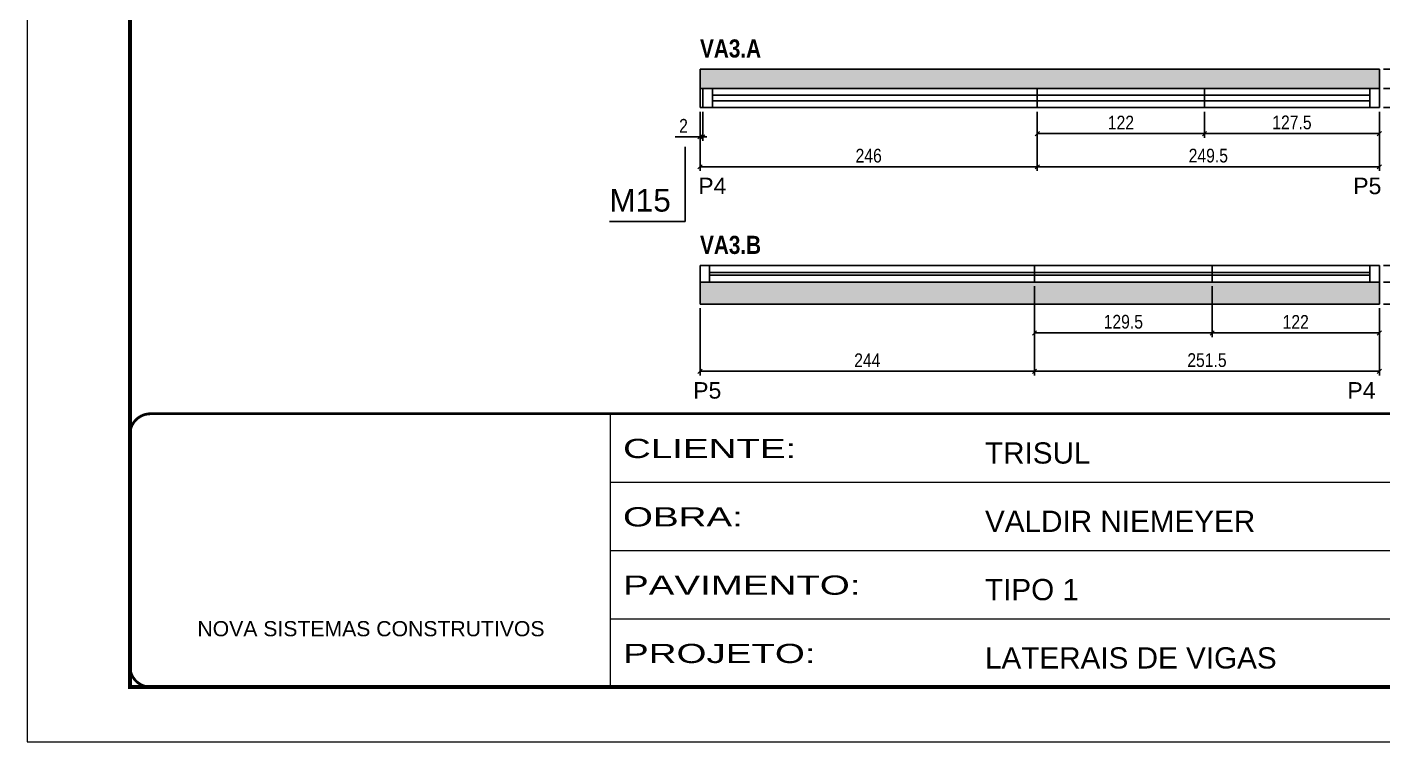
# Model space of a CAD drawing. Extents: x 3330 to 22105, y 1197 to 30204.
# Drawn here: x 4915 to 5904, y 18426 to 18947 of the extents above; entities that cross this region are included whole.
import ezdxf

# ---------------------------------------------------------------- set-up
doc = ezdxf.new("R2010")
doc.units = 0
doc.linetypes.add('CONTINUO', pattern=[0])
doc.linetypes.add('DASHED', pattern=[0.75, 0.5, -0.25])
for name, color, linetype in [('5', 5, 'Continuous'), ('COTA', 241, 'Continuous'), ('NOMENCLATURA', 7, 'Continuous'), ('Painéis', 200, 'Continuous'), ('SARR_2.2x7', 40, 'Continuous'), ('SARR_EDITAR', 141, 'Continuous')]:
    doc.layers.add(name, color=color, linetype=linetype)
doc.layers.add('Folhas', color=255, linetype='Continuous', lineweight=9)
doc.layers.add('SARRAFO DE PRESSAO', color=251, linetype='DASHED', lineweight=9)
doc.styles.add('ARIAL', font='arial.ttf')
doc.styles.add('COTA TECNICA', font='techl___.ttf', dxfattribs={"height": 10})
doc.styles.get("Standard").update_dxf_attribs({"font": 'arial.ttf'})
doc.styles.add('TECNICA', font='techb___.ttf', dxfattribs={"height": 10})
doc.styles.add('Tecnologia', font='')
doc.styles.get('Tecnologia').set_extended_font_data('Forgotten Futurist')
doc.dimstyles.new('PAINEL', dxfattribs={"dimtxt": 10, "dimasz": 3, "dimexe": 3, "dimexo": 3, "dimgap": 3, "dimtad": 1, "dimdec": 1, "dimzin": 12, "dimdsep": 46, "dimtxsty": 'COTA TECNICA', "dimblk1": 'OBLIQUE', "dimblk2": 'OBLIQUE', "dimsah": 1, "dimcen": 0.9, "dimclrd": 4, "dimclre": 4, "dimclrt": 240, "dimadec": 1, "dimazin": 3, "dimtfac": 1, "dimtdec": 1, "dimtmove": 0, "dimatfit": 3, "dimfxl": 1, "dimtolj": 1, "dimtzin": 12, "dimarcsym": 0})

# ---------------------------------------------------------------- blocks, each defined once
blk = doc.blocks.new('9999999999')
at = {"color": 30, "linetype": 'CONTINUO'}
for p, q in [((98564.56, 34230.21), (98564.56, 34429.45)), ((98564.56, 34379.64), (99583.98, 34379.64)), ((98564.56, 34329.83), (99487.98, 34329.83)), ((98564.56, 34280.02), (99487.98, 34280.02))]:
    blk.add_line(p, q, dxfattribs=at)
at = {"color": 30, "linetype": 'CONTINUO', "const_width": 2}
blk.add_lwpolyline([(99583.98, 34230.21), (99583.98, 34414.45, 0.414214), (99568.98, 34429.45), (98228.98, 34429.45, 0.414214), (98213.98, 34414.45), (98213.98, 34245.21, 0.414214), (98228.98, 34230.21), (99583.98, 34230.21)], format="xyb", dxfattribs=at)
at = {"layer": 'Folhas'}
blk.add_lwpolyline([(98138.98, 34190.21), (99623.98, 34190.21), (99623.98, 35240.21), (98138.98, 35240.21)], close=True, dxfattribs=at)
at = {"layer": 'Folhas', "color": 30, "const_width": 3}
blk.add_lwpolyline([(98213.98, 34230.21), (99583.98, 34230.21), (99583.98, 35200.21), (98213.98, 35200.21)], close=True, dxfattribs=at)
at = {"color": 7, "linetype": 'Continuous', "ltscale": 5, "style": 'ARIAL'}
for s, height, p in [('TRISUL', 15.483, (98837.68, 34393.13)), ('VALDIR NIEMEYER', 15.4829, (98837.68, 34343.32)), ('TIPO 1', 15.483, (98837.68, 34293.51)), ('NOVA SISTEMAS CONSTRUTIVOS', 11.0592, (98263.19, 34267.21)), ('LATERAIS DE VIGAS', 15.4829, (98837.68, 34243.7))]:
    blk.add_text(s, height=height, dxfattribs=at).set_placement(p)
at = {"layer": 'Folhas', "color": 7, "style": 'Tecnologia', "width": 1.5}
for s, p in [('CLIENTE:', (98573.65, 34397.17)), ('OBRA:', (98573.65, 34347.31)), ('PAVIMENTO:', (98573.65, 34297.5)), ('PROJETO:', (98573.65, 34247.69))]:
    blk.add_text(s, height=14, dxfattribs=at).set_placement(p)
blk = doc.blocks.new('_Oblique')
at = {"color": 0, "linetype": 'ByBlock', "lineweight": -2}
blk.add_line((-0.5, -0.5), (0.5, 0.5), dxfattribs=at)
blk = doc.blocks.new('*D2951')
at = {"layer": 'COTA', "color": 4, "linetype": 'ByBlock', "lineweight": -2, "transparency": 16777216}
for p, q in [((5405.57, 18885.45), (5405.57, 18842.24)), ((5651.57, 18885.45), (5651.57, 18842.24)), ((5651.57, 18845.24), (5405.57, 18845.24))]:
    blk.add_line(p, q, dxfattribs=at)
at = {"layer": 'Defpoints', "color": 0, "linetype": 'ByBlock', "transparency": 16777216}
for p in [(5405.57, 18888.45), (5651.57, 18888.45), (5405.57, 18845.24)]:
    blk.add_point(p, dxfattribs=at)
at = {"layer": 'COTA', "color": 4, "linetype": 'ByBlock', "lineweight": -2, "transparency": 16777216, "xscale": 3, "yscale": 3, "zscale": 3, "rotation": 180}
blk.add_blockref('_Oblique', (5405.57, 18845.24), dxfattribs=at)
at = {"layer": 'COTA', "color": 4, "linetype": 'ByBlock', "lineweight": -2, "transparency": 16777216, "xscale": 3, "yscale": 3, "zscale": 3}
blk.add_blockref('_Oblique', (5651.57, 18845.24), dxfattribs=at)
at = {"layer": 'COTA', "color": 240, "linetype": 'ByBlock', "transparency": 16777216, "insert": (5528.57, 18853.34), "char_height": 10, "attachment_point": 5, "style": 'COTA TECNICA'}
blk.add_mtext('\\A1;246', dxfattribs=at)
blk = doc.blocks.new('*D2952')
at = {"layer": 'COTA', "color": 4, "linetype": 'ByBlock', "lineweight": -2, "transparency": 16777216}
for p, q in [((5651.57, 18885.45), (5651.57, 18842.24)), ((5901.07, 18885.45), (5901.07, 18842.24)), ((5651.57, 18845.24), (5901.07, 18845.24))]:
    blk.add_line(p, q, dxfattribs=at)
at = {"layer": 'Defpoints', "color": 0, "linetype": 'ByBlock', "transparency": 16777216}
for p in [(5651.57, 18888.45), (5901.07, 18888.45), (5901.07, 18845.24)]:
    blk.add_point(p, dxfattribs=at)
at = {"layer": 'COTA', "color": 4, "linetype": 'ByBlock', "lineweight": -2, "transparency": 16777216, "xscale": 3, "yscale": 3, "zscale": 3, "rotation": 180}
blk.add_blockref('_Oblique', (5651.57, 18845.24), dxfattribs=at)
at = {"layer": 'COTA', "color": 4, "linetype": 'ByBlock', "lineweight": -2, "transparency": 16777216, "xscale": 3, "yscale": 3, "zscale": 3}
blk.add_blockref('_Oblique', (5901.07, 18845.24), dxfattribs=at)
at = {"layer": 'COTA', "color": 240, "linetype": 'ByBlock', "transparency": 16777216, "insert": (5776.32, 18853.38), "char_height": 10, "attachment_point": 5, "style": 'COTA TECNICA'}
blk.add_mtext('\\A1;249.5', dxfattribs=at)
blk = doc.blocks.new('*D2953')
at = {"layer": 'COTA', "color": 4, "linetype": 'ByBlock', "lineweight": -2, "transparency": 16777216}
for p, q in [((5651.57, 18885.45), (5651.57, 18866.48)), ((5773.57, 18885.45), (5773.57, 18866.48)), ((5651.57, 18869.48), (5773.57, 18869.48))]:
    blk.add_line(p, q, dxfattribs=at)
at = {"layer": 'Defpoints', "color": 0, "linetype": 'ByBlock', "transparency": 16777216}
for p in [(5651.57, 18888.45), (5773.57, 18888.45), (5773.57, 18869.48)]:
    blk.add_point(p, dxfattribs=at)
at = {"layer": 'COTA', "color": 4, "linetype": 'ByBlock', "lineweight": -2, "transparency": 16777216, "xscale": 3, "yscale": 3, "zscale": 3, "rotation": 180}
blk.add_blockref('_Oblique', (5651.57, 18869.48), dxfattribs=at)
at = {"layer": 'COTA', "color": 4, "linetype": 'ByBlock', "lineweight": -2, "transparency": 16777216, "xscale": 3, "yscale": 3, "zscale": 3}
blk.add_blockref('_Oblique', (5773.57, 18869.48), dxfattribs=at)
at = {"layer": 'COTA', "color": 240, "linetype": 'ByBlock', "transparency": 16777216, "insert": (5712.57, 18877.54), "char_height": 10, "attachment_point": 5, "style": 'COTA TECNICA'}
blk.add_mtext('\\A1;122', dxfattribs=at)
blk = doc.blocks.new('*D2954')
at = {"layer": 'COTA', "color": 4, "linetype": 'ByBlock', "lineweight": -2, "transparency": 16777216}
for p, q in [((5773.57, 18885.45), (5773.57, 18866.48)), ((5901.07, 18885.45), (5901.07, 18866.48)), ((5773.57, 18869.48), (5901.07, 18869.48))]:
    blk.add_line(p, q, dxfattribs=at)
at = {"layer": 'Defpoints', "color": 0, "linetype": 'ByBlock', "transparency": 16777216}
for p in [(5773.57, 18888.45), (5901.07, 18888.45), (5901.07, 18869.48)]:
    blk.add_point(p, dxfattribs=at)
at = {"layer": 'COTA', "color": 4, "linetype": 'ByBlock', "lineweight": -2, "transparency": 16777216, "xscale": 3, "yscale": 3, "zscale": 3, "rotation": 180}
blk.add_blockref('_Oblique', (5773.57, 18869.48), dxfattribs=at)
at = {"layer": 'COTA', "color": 4, "linetype": 'ByBlock', "lineweight": -2, "transparency": 16777216, "xscale": 3, "yscale": 3, "zscale": 3}
blk.add_blockref('_Oblique', (5901.07, 18869.48), dxfattribs=at)
at = {"layer": 'COTA', "color": 240, "linetype": 'ByBlock', "transparency": 16777216, "insert": (5837.32, 18877.59), "char_height": 10, "attachment_point": 5, "style": 'COTA TECNICA'}
blk.add_mtext('\\A1;127.5', dxfattribs=at)
blk = doc.blocks.new('*D2955')
at = {"layer": 'COTA', "color": 4, "linetype": 'ByBlock', "lineweight": -2, "transparency": 16777216}
for p, q in [((5405.57, 18885.45), (5405.57, 18864.15)), ((5407.57, 18885.45), (5407.57, 18864.15)), ((5405.57, 18867.15), (5387.46, 18867.15)), ((5407.57, 18867.15), (5405.57, 18867.15)), ((5407.57, 18867.15), (5410.57, 18867.15))]:
    blk.add_line(p, q, dxfattribs=at)
at = {"layer": 'Defpoints', "color": 0, "linetype": 'ByBlock', "transparency": 16777216}
for p in [(5405.57, 18888.45), (5407.57, 18888.45), (5405.57, 18867.15)]:
    blk.add_point(p, dxfattribs=at)
at = {"layer": 'COTA', "color": 4, "linetype": 'ByBlock', "lineweight": -2, "transparency": 16777216, "xscale": 3, "yscale": 3, "zscale": 3}
blk.add_blockref('_Oblique', (5405.57, 18867.15), dxfattribs=at)
at = {"layer": 'COTA', "color": 4, "linetype": 'ByBlock', "lineweight": -2, "transparency": 16777216, "xscale": 3, "yscale": 3, "zscale": 3, "rotation": 180}
blk.add_blockref('_Oblique', (5407.57, 18867.15), dxfattribs=at)
at = {"layer": 'COTA', "color": 240, "linetype": 'ByBlock', "transparency": 16777216, "insert": (5393.51, 18875.15), "char_height": 10, "attachment_point": 5, "style": 'COTA TECNICA'}
blk.add_mtext('\\A1;2', dxfattribs=at)
blk = doc.blocks.new('*D2956')
at = {"layer": 'COTA', "color": 4, "linetype": 'ByBlock', "lineweight": -2, "transparency": 16777216}
for p, q in [((5904.07, 18902.45), (5933.95, 18902.45)), ((5930.95, 18902.45), (5930.95, 18888.45)), ((5904.07, 18888.45), (5933.95, 18888.45)), ((5930.95, 18888.45), (5930.95, 18869.33))]:
    blk.add_line(p, q, dxfattribs=at)
at = {"layer": 'Defpoints', "color": 0, "linetype": 'ByBlock', "transparency": 16777216}
for p in [(5901.07, 18902.45), (5901.07, 18888.45), (5930.95, 18888.45)]:
    blk.add_point(p, dxfattribs=at)
at = {"layer": 'COTA', "color": 4, "linetype": 'ByBlock', "lineweight": -2, "transparency": 16777216, "xscale": 3, "yscale": 3, "zscale": 3}
for p, rotation in [((5930.95, 18902.45), 90), ((5930.95, 18888.45), 270)]:
    blk.add_blockref('_Oblique', p, dxfattribs=dict(at, rotation=rotation))
at = {"layer": 'COTA', "color": 240, "linetype": 'ByBlock', "transparency": 16777216, "insert": (5922.88, 18877.39), "char_height": 10, "attachment_point": 5, "rotation": 90, "style": 'COTA TECNICA'}
blk.add_mtext('\\A1;14', dxfattribs=at)
blk = doc.blocks.new('*D2957')
at = {"layer": 'COTA', "color": 4, "linetype": 'ByBlock', "lineweight": -2, "transparency": 16777216}
for p, q in [((5930.95, 18916.45), (5930.95, 18935.56)), ((5904.07, 18916.45), (5933.95, 18916.45)), ((5930.95, 18902.45), (5930.95, 18916.45)), ((5904.07, 18902.45), (5933.95, 18902.45))]:
    blk.add_line(p, q, dxfattribs=at)
at = {"layer": 'Defpoints', "color": 0, "linetype": 'ByBlock', "transparency": 16777216}
for p in [(5901.07, 18916.45), (5930.95, 18916.45), (5901.07, 18902.45)]:
    blk.add_point(p, dxfattribs=at)
at = {"layer": 'COTA', "color": 4, "linetype": 'ByBlock', "lineweight": -2, "transparency": 16777216, "xscale": 3, "yscale": 3, "zscale": 3}
for p, rotation in [((5930.95, 18916.45), 90), ((5930.95, 18902.45), 270)]:
    blk.add_blockref('_Oblique', p, dxfattribs=dict(at, rotation=rotation))
at = {"layer": 'COTA', "color": 240, "linetype": 'ByBlock', "transparency": 16777216, "insert": (5922.88, 18927.51), "char_height": 10, "attachment_point": 5, "rotation": 90, "style": 'COTA TECNICA'}
blk.add_mtext('\\A1;14', dxfattribs=at)
blk = doc.blocks.new('*D2904')
at = {"layer": 'COTA', "color": 4, "linetype": 'ByBlock', "lineweight": -2, "transparency": 16777216}
for p, q in [((5904.07, 18916.45), (5966.56, 18916.45)), ((5963.56, 18888.45), (5963.56, 18916.45)), ((5904.07, 18888.45), (5966.56, 18888.45))]:
    blk.add_line(p, q, dxfattribs=at)
at = {"layer": 'Defpoints', "color": 0, "linetype": 'ByBlock', "transparency": 16777216}
for p in [(5901.07, 18916.45), (5963.56, 18916.45), (5901.07, 18888.45)]:
    blk.add_point(p, dxfattribs=at)
at = {"layer": 'COTA', "color": 4, "linetype": 'ByBlock', "lineweight": -2, "transparency": 16777216, "xscale": 3, "yscale": 3, "zscale": 3}
for p, rotation in [((5963.56, 18916.45), 90), ((5963.56, 18888.45), 270)]:
    blk.add_blockref('_Oblique', p, dxfattribs=dict(at, rotation=rotation))
at = {"layer": 'COTA', "color": 240, "linetype": 'ByBlock', "transparency": 16777216, "insert": (5955.47, 18902.45), "char_height": 10, "attachment_point": 5, "rotation": 90, "style": 'COTA TECNICA'}
blk.add_mtext('\\A1;28', dxfattribs=at)
blk = doc.blocks.new('*D2905')
at = {"layer": 'COTA', "color": 4, "linetype": 'ByBlock', "lineweight": -2, "transparency": 16777216}
for p, q in [((5649.57, 18758.23), (5649.57, 18693.14)), ((5901.07, 18742.23), (5901.07, 18693.14)), ((5901.07, 18696.14), (5649.57, 18696.14))]:
    blk.add_line(p, q, dxfattribs=at)
at = {"layer": 'Defpoints', "color": 0, "linetype": 'ByBlock', "transparency": 16777216}
for p in [(5649.57, 18761.23), (5901.07, 18745.23), (5649.57, 18696.14)]:
    blk.add_point(p, dxfattribs=at)
at = {"layer": 'COTA', "color": 4, "linetype": 'ByBlock', "lineweight": -2, "transparency": 16777216, "xscale": 3, "yscale": 3, "zscale": 3, "rotation": 180}
blk.add_blockref('_Oblique', (5649.57, 18696.14), dxfattribs=at)
at = {"layer": 'COTA', "color": 4, "linetype": 'ByBlock', "lineweight": -2, "transparency": 16777216, "xscale": 3, "yscale": 3, "zscale": 3}
blk.add_blockref('_Oblique', (5901.07, 18696.14), dxfattribs=at)
at = {"layer": 'COTA', "color": 240, "linetype": 'ByBlock', "transparency": 16777216, "insert": (5775.32, 18704.25), "char_height": 10, "attachment_point": 5, "style": 'COTA TECNICA'}
blk.add_mtext('\\A1;251.5', dxfattribs=at)
blk = doc.blocks.new('*D2906')
at = {"layer": 'COTA', "color": 4, "linetype": 'ByBlock', "lineweight": -2, "transparency": 16777216}
for p, q in [((5649.57, 18758.23), (5649.57, 18693.14)), ((5405.57, 18742.23), (5405.57, 18693.14)), ((5649.57, 18696.14), (5405.57, 18696.14))]:
    blk.add_line(p, q, dxfattribs=at)
at = {"layer": 'Defpoints', "color": 0, "linetype": 'ByBlock', "transparency": 16777216}
for p in [(5649.57, 18761.23), (5405.57, 18745.23), (5405.57, 18696.14)]:
    blk.add_point(p, dxfattribs=at)
at = {"layer": 'COTA', "color": 4, "linetype": 'ByBlock', "lineweight": -2, "transparency": 16777216, "xscale": 3, "yscale": 3, "zscale": 3, "rotation": 180}
blk.add_blockref('_Oblique', (5405.57, 18696.14), dxfattribs=at)
at = {"layer": 'COTA', "color": 4, "linetype": 'ByBlock', "lineweight": -2, "transparency": 16777216, "xscale": 3, "yscale": 3, "zscale": 3}
blk.add_blockref('_Oblique', (5649.57, 18696.14), dxfattribs=at)
at = {"layer": 'COTA', "color": 240, "linetype": 'ByBlock', "transparency": 16777216, "insert": (5527.57, 18704.21), "char_height": 10, "attachment_point": 5, "style": 'COTA TECNICA'}
blk.add_mtext('\\A1;244', dxfattribs=at)
blk = doc.blocks.new('*D2907')
at = {"layer": 'COTA', "color": 4, "linetype": 'ByBlock', "lineweight": -2, "transparency": 16777216}
for p, q in [((5904.07, 18761.23), (5941.23, 18761.23)), ((5938.23, 18761.23), (5938.23, 18745.23)), ((5904.07, 18745.23), (5941.23, 18745.23)), ((5938.23, 18745.23), (5938.23, 18726.22))]:
    blk.add_line(p, q, dxfattribs=at)
at = {"layer": 'Defpoints', "color": 0, "linetype": 'ByBlock', "transparency": 16777216}
for p in [(5901.07, 18761.23), (5901.07, 18745.23), (5938.23, 18745.23)]:
    blk.add_point(p, dxfattribs=at)
at = {"layer": 'COTA', "color": 4, "linetype": 'ByBlock', "lineweight": -2, "transparency": 16777216, "xscale": 3, "yscale": 3, "zscale": 3}
for p, rotation in [((5938.23, 18761.23), 90), ((5938.23, 18745.23), 270)]:
    blk.add_blockref('_Oblique', p, dxfattribs=dict(at, rotation=rotation))
at = {"layer": 'COTA', "color": 240, "linetype": 'ByBlock', "transparency": 16777216, "insert": (5930.13, 18734.22), "char_height": 10, "attachment_point": 5, "rotation": 90, "style": 'COTA TECNICA'}
blk.add_mtext('\\A1;16', dxfattribs=at)
blk = doc.blocks.new('*D2908')
at = {"layer": 'COTA', "color": 4, "linetype": 'ByBlock', "lineweight": -2, "transparency": 16777216}
for p, q in [((5938.23, 18773.23), (5938.23, 18791.54)), ((5904.07, 18773.23), (5941.23, 18773.23)), ((5938.23, 18761.23), (5938.23, 18773.23)), ((5904.07, 18761.23), (5941.23, 18761.23))]:
    blk.add_line(p, q, dxfattribs=at)
at = {"layer": 'Defpoints', "color": 0, "linetype": 'ByBlock', "transparency": 16777216}
for p in [(5901.07, 18773.23), (5938.23, 18773.23), (5901.07, 18761.23)]:
    blk.add_point(p, dxfattribs=at)
at = {"layer": 'COTA', "color": 4, "linetype": 'ByBlock', "lineweight": -2, "transparency": 16777216, "xscale": 3, "yscale": 3, "zscale": 3}
for p, rotation in [((5938.23, 18773.23), 90), ((5938.23, 18761.23), 270)]:
    blk.add_blockref('_Oblique', p, dxfattribs=dict(at, rotation=rotation))
at = {"layer": 'COTA', "color": 240, "linetype": 'ByBlock', "transparency": 16777216, "insert": (5930.17, 18783.89), "char_height": 10, "attachment_point": 5, "rotation": 90, "style": 'COTA TECNICA'}
blk.add_mtext('\\A1;12', dxfattribs=at)
blk = doc.blocks.new('*D2909')
at = {"layer": 'COTA', "color": 4, "linetype": 'ByBlock', "lineweight": -2, "transparency": 16777216}
for p, q in [((5904.07, 18773.23), (5973.93, 18773.23)), ((5970.93, 18745.23), (5970.93, 18773.23)), ((5904.07, 18745.23), (5973.93, 18745.23))]:
    blk.add_line(p, q, dxfattribs=at)
at = {"layer": 'Defpoints', "color": 0, "linetype": 'ByBlock', "transparency": 16777216}
for p in [(5901.07, 18773.23), (5970.93, 18773.23), (5901.07, 18745.23)]:
    blk.add_point(p, dxfattribs=at)
at = {"layer": 'COTA', "color": 4, "linetype": 'ByBlock', "lineweight": -2, "transparency": 16777216, "xscale": 3, "yscale": 3, "zscale": 3}
for p, rotation in [((5970.93, 18773.23), 90), ((5970.93, 18745.23), 270)]:
    blk.add_blockref('_Oblique', p, dxfattribs=dict(at, rotation=rotation))
at = {"layer": 'COTA', "color": 240, "linetype": 'ByBlock', "transparency": 16777216, "insert": (5962.83, 18759.23), "char_height": 10, "attachment_point": 5, "rotation": 90, "style": 'COTA TECNICA'}
blk.add_mtext('\\A1;28', dxfattribs=at)
blk = doc.blocks.new('*D2910')
at = {"layer": 'COTA', "color": 4, "linetype": 'ByBlock', "lineweight": -2, "transparency": 16777216}
for p, q in [((5649.57, 18758.23), (5649.57, 18721.1)), ((5779.07, 18758.23), (5779.07, 18721.1)), ((5649.57, 18724.1), (5779.07, 18724.1))]:
    blk.add_line(p, q, dxfattribs=at)
at = {"layer": 'Defpoints', "color": 0, "linetype": 'ByBlock', "transparency": 16777216}
for p in [(5649.57, 18761.23), (5779.07, 18761.23), (5779.07, 18724.1)]:
    blk.add_point(p, dxfattribs=at)
at = {"layer": 'COTA', "color": 4, "linetype": 'ByBlock', "lineweight": -2, "transparency": 16777216, "xscale": 3, "yscale": 3, "zscale": 3, "rotation": 180}
blk.add_blockref('_Oblique', (5649.57, 18724.1), dxfattribs=at)
at = {"layer": 'COTA', "color": 4, "linetype": 'ByBlock', "lineweight": -2, "transparency": 16777216, "xscale": 3, "yscale": 3, "zscale": 3}
blk.add_blockref('_Oblique', (5779.07, 18724.1), dxfattribs=at)
at = {"layer": 'COTA', "color": 240, "linetype": 'ByBlock', "transparency": 16777216, "insert": (5714.32, 18732.24), "char_height": 10, "attachment_point": 5, "style": 'COTA TECNICA'}
blk.add_mtext('\\A1;129.5', dxfattribs=at)
blk = doc.blocks.new('*D2911')
at = {"layer": 'COTA', "color": 4, "linetype": 'ByBlock', "lineweight": -2, "transparency": 16777216}
for p, q in [((5779.07, 18758.23), (5779.07, 18721.1)), ((5901.07, 18742.23), (5901.07, 18721.1)), ((5779.07, 18724.1), (5901.07, 18724.1))]:
    blk.add_line(p, q, dxfattribs=at)
at = {"layer": 'Defpoints', "color": 0, "linetype": 'ByBlock', "transparency": 16777216}
for p in [(5779.07, 18761.23), (5901.07, 18745.23), (5901.07, 18724.1)]:
    blk.add_point(p, dxfattribs=at)
at = {"layer": 'COTA', "color": 4, "linetype": 'ByBlock', "lineweight": -2, "transparency": 16777216, "xscale": 3, "yscale": 3, "zscale": 3, "rotation": 180}
blk.add_blockref('_Oblique', (5779.07, 18724.1), dxfattribs=at)
at = {"layer": 'COTA', "color": 4, "linetype": 'ByBlock', "lineweight": -2, "transparency": 16777216, "xscale": 3, "yscale": 3, "zscale": 3}
blk.add_blockref('_Oblique', (5901.07, 18724.1), dxfattribs=at)
at = {"layer": 'COTA', "color": 240, "linetype": 'ByBlock', "transparency": 16777216, "insert": (5840.07, 18732.16), "char_height": 10, "attachment_point": 5, "style": 'COTA TECNICA'}
blk.add_mtext('\\A1;122', dxfattribs=at)

msp = doc.modelspace()

# ---------------------------------------------------------------- hatches: boundary and pattern name
at = {"layer": 'COTA', "linetype": 'ByBlock'}
h = msp.add_hatch(dxfattribs=at)
h.set_pattern_fill('AR-CONC', color=256, scale=0.03)
h.set_pattern_definition([(50, (-124106.2733, -5350.4175), (5.46554007, -0.47817257), [0.5715, -6.2865]), (355, (-124106.273, -5350.4175), (-1.05730264, 5.73170536), [0.4572, -5.02921753]), (100.4514447, (-124105.818, -5350.4573), (4.40823741, 5.25353256), [0.48570026, -5.34270734]), (46.1842, (-124106.273, -5348.8935), (8.13237123, -1.26126984), [0.85725, -9.42975]), (96.6355576, (-124105.5956, -5348.999), (7.122124, 7.42278374), [0.7285507, -8.01406824]), (351.184151, (-124106.273, -5348.8935), (7.122124, 7.42278374), [0.685799, -7.54379196]), (21, (-124105.5113, -5349.2745), (4.54843174, -3.06795595), [0.5715, -6.2865]), (326, (-124105.511, -5349.2745), (1.85406085, 5.52563898), [0.4572, -5.0292]), (71.451445, (-124105.132, -5349.53), (6.40249258, 2.45768307), [0.48570026, -5.34269813]), (37.5, (-124106.2733, -5350.4175), (0.092658098, 2.536651166), [0, -4.96824, 0, -5.1054, 0, -5.04825]), (7.5, (-124106.2733, -5350.4175), (2.004589875, 3.005417245), [0, -2.91084, 0, -4.85394, 0, -1.92405]), (327.5, (-124107.9725, -5350.4175), (4.067717855, -0.17186232), [0, -1.905, 0, -5.9436, 0, -7.8867]), (317.5, (-124108.7345, -5350.4175), (4.44387544, 0.76279473), [0, -2.4765, 0, -3.94716, 0, -5.6007])])
h.paths.add_polyline_path([(5901.07, 18902.45), (5901.07, 18916.45), (5405.57, 18916.45), (5405.57, 18902.45)])
h = msp.add_hatch(dxfattribs=at)
h.set_pattern_fill('AR-CONC', color=256, scale=0.03)
h.set_pattern_definition([(50, (-124106.2733, -5427.082), (5.46554007, -0.47817257), [0.5715, -6.2865]), (355, (-124106.273, -5427.082), (-1.05730264, 5.73170536), [0.4572, -5.02921753]), (100.4514447, (-124105.818, -5427.122), (4.40823741, 5.25353256), [0.48570026, -5.34270734]), (46.1842, (-124106.273, -5425.558), (8.13237123, -1.26126984), [0.85725, -9.42975]), (96.6355576, (-124105.5956, -5425.663), (7.122124, 7.42278374), [0.7285507, -8.01406824]), (351.184151, (-124106.273, -5425.558), (7.122124, 7.42278374), [0.685799, -7.54379196]), (21, (-124105.5113, -5425.939), (4.54843174, -3.06795595), [0.5715, -6.2865]), (326, (-124105.511, -5425.939), (1.85406085, 5.52563898), [0.4572, -5.0292]), (71.451445, (-124105.132, -5426.195), (6.40249258, 2.45768307), [0.48570026, -5.34269813]), (37.5, (-124106.2733, -5427.0821), (0.092658098, 2.536651166), [0, -4.96824, 0, -5.1054, 0, -5.04825]), (7.5, (-124106.2733, -5427.0821), (2.004589875, 3.005417245), [0, -2.91084, 0, -4.85394, 0, -1.92405]), (327.5, (-124107.9725, -5427.0821), (4.067717855, -0.17186232), [0, -1.905, 0, -5.9436, 0, -7.8867]), (317.5, (-124108.7345, -5427.082), (4.44387544, 0.76279473), [0, -2.4765, 0, -3.94716, 0, -5.6007])])
h.paths.add_polyline_path([(5901.07, 18745.23), (5901.07, 18761.23), (5405.57, 18761.23), (5405.57, 18745.23)])

# ---------------------------------------------------------------- linework, layer by layer
for p, q in [((5405.57, 18902.45), (5405.57, 18916.45)), ((5405.57, 18916.45), (5901.07, 18916.45)), ((5901.07, 18916.45), (5901.07, 18902.45)), ((5405.57, 18745.23), (5405.57, 18761.23)), ((5901.07, 18745.23), (5901.07, 18761.23)), ((5405.57, 18745.23), (5901.07, 18745.23))]:
    msp.add_line(p, q, dxfattribs=at)
at = {"layer": 'NOMENCLATURA', "linetype": 'Continuous'}
for p in [(5394.75, 18859.92), (5339.44, 18805.42)]:
    msp.add_line(p, (5394.75, 18805.42), dxfattribs=at)
at = {"layer": 'Painéis', "linetype": 'Continuous'}
for p, q in [((5901.07, 18902.45), (5405.57, 18902.45)), ((5405.57, 18888.45), (5405.57, 18902.45)), ((5407.57, 18902.45), (5407.57, 18888.45)), ((5651.57, 18888.45), (5651.57, 18902.45)), ((5773.57, 18888.45), (5773.57, 18902.45)), ((5901.07, 18888.45), (5901.07, 18902.45)), ((5405.57, 18888.45), (5901.07, 18888.45)), ((5901.07, 18773.23), (5405.57, 18773.23)), ((5405.57, 18761.23), (5405.57, 18773.23)), ((5649.57, 18761.23), (5649.57, 18773.23)), ((5779.07, 18761.23), (5779.07, 18773.23)), ((5901.07, 18761.23), (5901.07, 18773.23)), ((5405.57, 18761.23), (5901.07, 18761.23))]:
    msp.add_line(p, q, dxfattribs=at)
at = {"layer": 'SARR_2.2x7', "linetype": 'Continuous'}
for p, q in [((5414.57, 18902.45), (5414.57, 18888.45)), ((5894.07, 18902.45), (5894.07, 18888.45)), ((5412.57, 18773.23), (5412.57, 18761.23)), ((5894.07, 18773.23), (5894.07, 18761.23))]:
    msp.add_line(p, q, dxfattribs=at)
at = {"layer": 'SARR_EDITAR', "linetype": 'Continuous'}
for p, q in [((5651.57, 18897.45), (5414.57, 18897.45)), ((5414.57, 18893.45), (5651.57, 18893.45)), ((5894.07, 18897.45), (5651.57, 18897.45)), ((5651.57, 18893.45), (5894.07, 18893.45)), ((5649.57, 18768.23), (5412.57, 18768.23)), ((5412.57, 18766.23), (5649.57, 18766.23)), ((5894.07, 18768.23), (5649.57, 18768.23)), ((5649.57, 18766.23), (5894.07, 18766.23))]:
    msp.add_line(p, q, dxfattribs=at)

# ---------------------------------------------------------------- block references
at = {"layer": 'SARRAFO DE PRESSAO', "color": 6, "linetype": 'ByBlock'}
msp.add_blockref('9999999999', (-93224.25, -15764.26), dxfattribs=at)

# ---------------------------------------------------------------- texts
at = {"layer": '5', "linetype": 'Continuous'}
for s, rotation, p in [('P4', 359.99996, (5404.29, 18825.34)), ('P5', 359.99996, (5882.05, 18825.34)), ('P5', 0.00004, (5400.58, 18676.24)), ('P4', 0.00004, (5877.77, 18676.24))]:
    msp.add_text(s, height=12, rotation=rotation, dxfattribs=at).set_placement(p)
at = {"layer": 'NOMENCLATURA', "style": 'TECNICA'}
for s, p in [('VA3.A', (5405.57, 18924.97)), ('VA3.B', (5405.57, 18781.75))]:
    msp.add_text(s, height=13.2, dxfattribs=at).set_placement(p)
at = {"layer": 'NOMENCLATURA', "linetype": 'Continuous'}
msp.add_text('M15', height=16.5, dxfattribs=at).set_placement((5339.44, 18812.61))

# ---------------------------------------------------------------- dimensions: what is measured, and where the dimension line sits
at = {"layer": 'COTA', "linetype": 'ByBlock'}
for base, p1, p2, angle, picture, middle in [((5930.95, 18916.45), (5901.07, 18902.45), (5901.07, 18916.45), 90, '*D2957', (5922.88, 18927.51)), ((5963.56, 18916.45), (5901.07, 18888.45), (5901.07, 18916.45), 90, '*D2904', (5955.47, 18902.45)), ((5930.95, 18888.45), (5901.07, 18902.45), (5901.07, 18888.45), 90, '*D2956', (5922.88, 18877.39)), ((5938.23, 18773.23), (5901.07, 18761.23), (5901.07, 18773.23), 90, '*D2908', (5930.17, 18783.89)), ((5970.93, 18773.23), (5901.07, 18745.23), (5901.07, 18773.23), 90, '*D2909', (5962.83, 18759.23)), ((5405.57, 18696.14), (5649.57, 18761.23), (5405.57, 18745.23), 180, '*D2906', (5527.57, 18704.21)), ((5938.23, 18745.23), (5901.07, 18761.23), (5901.07, 18745.23), 90, '*D2907', (5930.13, 18734.22))]:
    dim = msp.add_linear_dim(base=base, p1=p1, p2=p2, angle=angle, dimstyle='PAINEL', dxfattribs=at)
    dim.commit()
    dim.dimension.update_dxf_attribs({"geometry": picture, "text_midpoint": middle})
for base, p1, p2, picture, middle in [((5405.57, 18867.15), (5407.57, 18888.45), (5405.57, 18888.45), '*D2955', (5393.51, 18875.15)), ((5405.57, 18845.24), (5651.57, 18888.45), (5405.57, 18888.45), '*D2951', (5528.57, 18853.34)), ((5901.07, 18845.24), (5651.57, 18888.45), (5901.07, 18888.45), '*D2952', (5776.32, 18853.38)), ((5773.57, 18869.48), (5651.57, 18888.45), (5773.57, 18888.45), '*D2953', (5712.57, 18877.54)), ((5649.57, 18696.14), (5901.07, 18745.23), (5649.57, 18761.23), '*D2905', (5775.32, 18704.25)), ((5779.07, 18724.1), (5649.57, 18761.23), (5779.07, 18761.23), '*D2910', (5714.32, 18732.24))]:
    dim = msp.add_linear_dim(base=base, p1=p1, p2=p2, dimstyle='PAINEL', dxfattribs=at)
    dim.commit()
    dim.dimension.update_dxf_attribs({"geometry": picture, "text_midpoint": middle})
for base, p1, p2, picture, middle in [((5901.07, 18869.48), (5773.57, 18888.45), (5901.07, 18888.45), '*D2954', (5837.32, 18877.59)), ((5901.07, 18724.1), (5779.07, 18761.23), (5901.07, 18745.23), '*D2911', (5840.07, 18732.16))]:
    dim = msp.add_linear_dim(base=base, p1=p1, p2=p2, dimstyle='PAINEL', override={"dimtmove": 1}, dxfattribs=at)
    dim.commit()
    dim.dimension.update_dxf_attribs({"geometry": picture, "text_midpoint": middle})

doc.saveas('drawing.dxf')
